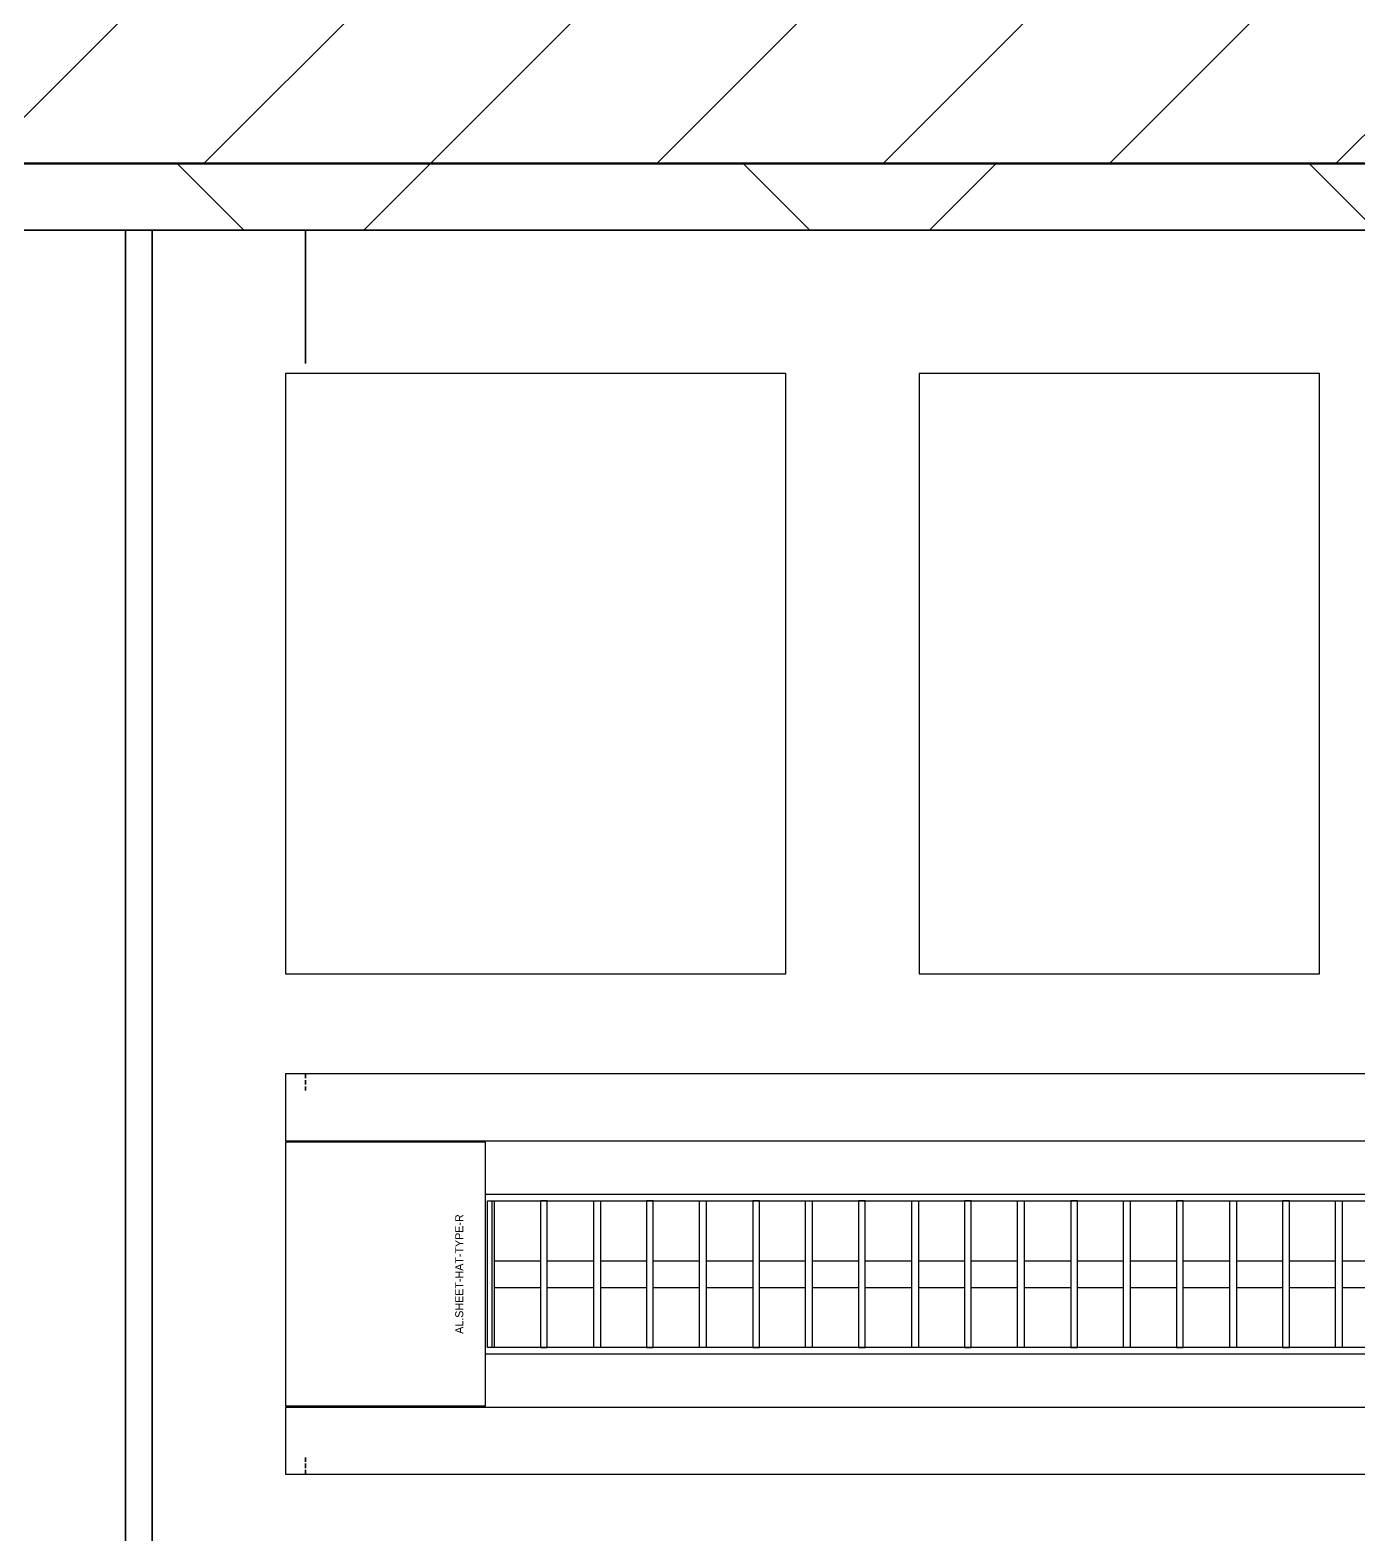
# Model space of a CAD drawing. Header units: millimetres. Extents: x -853228 to -744682, y -17776 to 32484.
# Drawn here: x -832399 to -831403, y 6916 to 8044 of the extents above; entities that cross this region are included whole.
import ezdxf
from ezdxf.enums import TextEntityAlignment as Align
from ezdxf.xclip import XClip

# ---------------------------------------------------------------- set-up
doc = ezdxf.new("R2010")
doc.units = ezdxf.units.MM
doc.header["$XCLIPFRAME"] = 0
doc.linetypes.add('- SOM Dash 1_8_', pattern=[4.7625, 3.175, -1.5875])
for name, color, linetype in [('000 - WIPEOUT', 250, 'Continuous'), ('001 - ASCESSORIES', 251, 'Continuous'), ('008 - LIGHTING', 1, 'Continuous'), ('A04_TUBE SERIES', 2, 'Continuous'), ('A11_ALU.SOLID SHEET', 2, 'Continuous')]:
    doc.layers.add(name, color=color, linetype=linetype)
for name, color, linetype, lineweight in [('A-WALL', 5, 'Continuous', 35), ('A-WALL-FNSH', 2, 'Continuous', 35), ('A-WALL-PATT', 1, 'Continuous', 9), ('I-WALL-E', 2, 'Continuous', 35)]:
    doc.layers.add(name, color=color, linetype=linetype, lineweight=lineweight)

# ---------------------------------------------------------------- blocks, each defined once
blk = doc.blocks.new('*U627')
at = {"color": 1}
blk.add_wipeout([(600, -60), (-600, -60), (-600, 60), (600, 60)], dxfattribs=at).dxf.layer = '000 - WIPEOUT'
at = {"layer": '001 - ASCESSORIES', "color": 0}
blk.add_lwpolyline([(600, -60), (-600, -60), (-600, 60), (600, 60)], close=True, dxfattribs=at)
at = {"layer": '001 - ASCESSORIES'}
for points in [[(-593.5, -55), (-598.5, -55), (-598.5, 55), (-593.5, 55)], [(595, -55), (-595, -55), (-595, 55), (595, 55)], [(-558.8, -55), (-553.8, -55), (-553.8, 55), (-558.8, 55)], [(-514, -55), (-519, -55), (-519, 55), (-514, 55)], [(-479.3, -55), (-474.3, -55), (-474.3, 55), (-479.3, 55)], [(-434.6, -55), (-439.6, -55), (-439.6, 55), (-434.6, 55)], [(-399.8, -55), (-394.8, -55), (-394.8, 55), (-399.8, 55)], [(-355.1, -55), (-360.1, -55), (-360.1, 55), (-355.1, 55)], [(-320.4, -55), (-315.4, -55), (-315.4, 55), (-320.4, 55)], [(-275.6, -55), (-280.6, -55), (-280.6, 55), (-275.6, 55)], [(-240.9, -55), (-235.9, -55), (-235.9, 55), (-240.9, 55)], [(-196.2, -55), (-201.2, -55), (-201.2, 55), (-196.2, 55)], [(-161.4, -55), (-156.4, -55), (-156.4, 55), (-161.4, 55)], [(-116.7, -55), (-121.7, -55), (-121.7, 55), (-116.7, 55)], [(-82, -55), (-77, -55), (-77, 55), (-82, 55)], [(-37.2, -55), (-42.2, -55), (-42.2, 55), (-37.2, 55)], [(-2.5, -55), (2.5, -55), (2.5, 55), (-2.5, 55)], [(42.2, -55), (37.2, -55), (37.2, 55), (42.2, 55)], [(77, -55), (82, -55), (82, 55), (77, 55)], [(121.7, -55), (116.7, -55), (116.7, 55), (121.7, 55)], [(156.4, -55), (161.4, -55), (161.4, 55), (156.4, 55)], [(201.2, -55), (196.2, -55), (196.2, 55), (201.2, 55)], [(235.9, -55), (240.9, -55), (240.9, 55), (235.9, 55)], [(280.6, -55), (275.6, -55), (275.6, 55), (280.6, 55)], [(315.4, -55), (320.4, -55), (320.4, 55), (315.4, 55)], [(360.1, -55), (355.1, -55), (355.1, 55), (360.1, 55)], [(394.8, -55), (399.8, -55), (399.8, 55), (394.8, 55)], [(439.6, -55), (434.6, -55), (434.6, 55), (439.6, 55)], [(474.3, -55), (479.3, -55), (479.3, 55), (474.3, 55)], [(519, -55), (514, -55), (514, 55), (519, 55)], [(553.8, -55), (558.8, -55), (558.8, 55), (553.8, 55)], [(598.5, -55), (593.5, -55), (593.5, 55), (598.5, 55)]]:
    blk.add_lwpolyline(points, close=True, dxfattribs=at)
for points in [[(-593.5, 10), (-558.8, 10)], [(-553.8, 10), (-519, 10)], [(-514, 10), (-479.3, 10)], [(-474.3, 10), (-439.6, 10)], [(-434.6, 10), (-399.8, 10)], [(-394.8, 10), (-360.1, 10)], [(-355.1, 10), (-320.4, 10)], [(-315.4, 10), (-280.6, 10)], [(-275.6, 10), (-240.9, 10)], [(-235.9, 10), (-201.2, 10)], [(-196.2, 10), (-161.4, 10)], [(-156.4, 10), (-121.7, 10)], [(-116.7, 10), (-82, 10)], [(-77, 10), (-42.2, 10)], [(-37.2, 10), (-2.5, 10)], [(2.5, 10), (37.2, 10)], [(42.2, 10), (77, 10)], [(82, 10), (116.7, 10)], [(121.7, 10), (156.4, 10)], [(161.4, 10), (196.2, 10)], [(201.2, 10), (235.9, 10)], [(240.9, 10), (275.6, 10)], [(280.6, 10), (315.4, 10)], [(320.4, 10), (355.1, 10)], [(360.1, 10), (394.8, 10)], [(399.8, 10), (434.6, 10)], [(439.6, 10), (474.3, 10)], [(479.3, 10), (514, 10)], [(519, 10), (553.8, 10)], [(558.8, 10), (593.5, 10)], [(-593.5, -10), (-558.8, -10)], [(-553.8, -10), (-519, -10)], [(-514, -10), (-479.3, -10)], [(-474.3, -10), (-439.6, -10)], [(-434.6, -10), (-399.8, -10)], [(-394.8, -10), (-360.1, -10)], [(-355.1, -10), (-320.4, -10)], [(-315.4, -10), (-280.6, -10)], [(-275.6, -10), (-240.9, -10)], [(-235.9, -10), (-201.2, -10)], [(-196.2, -10), (-161.4, -10)], [(-156.4, -10), (-121.7, -10)], [(-116.7, -10), (-82, -10)], [(-77, -10), (-42.2, -10)], [(-37.2, -10), (-2.5, -10)], [(2.5, -10), (37.2, -10)], [(42.2, -10), (77, -10)], [(82, -10), (116.7, -10)], [(121.7, -10), (156.4, -10)], [(161.4, -10), (196.2, -10)], [(201.2, -10), (235.9, -10)], [(240.9, -10), (275.6, -10)], [(280.6, -10), (315.4, -10)], [(320.4, -10), (355.1, -10)], [(360.1, -10), (394.8, -10)], [(399.8, -10), (434.6, -10)], [(439.6, -10), (474.3, -10)], [(479.3, -10), (514, -10)], [(519, -10), (553.8, -10)], [(558.8, -10), (593.5, -10)]]:
    blk.add_lwpolyline(points, dxfattribs=at)
blk = doc.blocks.new('*U910')
at = {"color": 3}
blk.add_wipeout([(-225, 5150), (225, 5150), (225, 4850), (-225, 4850)], dxfattribs=at).dxf.layer = '000 - WIPEOUT'
at = {"layer": 'A11_ALU.SOLID SHEET', "color": 0, "linetype": 'ByBlock'}
blk.add_lwpolyline([(-225, 4850), (225, 4850), (225, 5150), (-225, 5150)], close=True, dxfattribs=at)
blk = doc.blocks.new('*U919')
at = {"layer": 'A11_ALU.SOLID SHEET', "color": 0}
blk.add_lwpolyline([(150, -98.8), (150, 98.8), (0, 98.8), (0, -98.8)], close=True, dxfattribs=at)
at = {"layer": 'Defpoints', "color": 250}
blk.add_point((0, 0), dxfattribs=at)
blk.add_text('AL.SHEET-HAT-TYPE-R', height=6, rotation=270, dxfattribs=at).set_placement((15, 0), align=Align.BOTTOM_CENTER)
blk = doc.blocks.new('*U922')
at = {"layer": 'Defpoints'}
blk.add_point((0, 0), dxfattribs=at)
blk.add_wipeout([(225, 250), (225, 625), (-225, 625), (-225, 250)]).dxf.layer = '000 - WIPEOUT'
at = {"layer": 'A11_ALU.SOLID SHEET', "color": 0}
blk.add_lwpolyline([(225, 250), (225, 625), (-225, 625), (-225, 250)], close=True, dxfattribs=at)
at = {"layer": 'Defpoints'}
blk.add_point((0, 400), dxfattribs=at)
blk = doc.blocks.new('*U936')
blk.add_attdef('EXTR.OVL-LENGTH_', (-25, -59.1), '', height=5)
blk.add_wipeout([(-25, 0), (25, 0), (25, 2175.7), (-25, 2175.7)]).dxf.layer = '000 - WIPEOUT'
at = {"layer": 'A04_TUBE SERIES', "color": 0}
blk.add_lwpolyline([(-25, 0), (25, 0), (25, 2175.7), (-25, 2175.7)], close=True, dxfattribs=at)
blk = doc.blocks.new('*U937')
blk.add_attdef('EXTR.OVL-LENGTH_', (-25, -59.1), '', height=5)
blk.add_wipeout([(-25, 0), (25, 0), (25, 2175.7), (-25, 2175.7)]).dxf.layer = '000 - WIPEOUT'
at = {"layer": 'A04_TUBE SERIES', "color": 0}
blk.add_lwpolyline([(-25, 0), (25, 0), (25, 2175.7), (-25, 2175.7)], close=True, dxfattribs=at)
blk = doc.blocks.new('*U986')
blk.add_lwpolyline([(-87625, 350), (-76337.6, 350), (-76337.6, 4315), (-87625, 4315)], close=True)
at = {"layer": '001 - ASCESSORIES'}
blk.add_lwpolyline([(-90025, 335), (-87645, 335), (-87645, 4315), (-87625, 4315), (-87625, 315), (-90025, 315)], close=True, dxfattribs=at)
at = {"layer": 'A11_ALU.SOLID SHEET', "color": 1, "rotation": 179.9999999999998}
blk.add_blockref('*U919', (-87375, 3532.5), dxfattribs=at)
at = {"layer": '008 - LIGHTING'}
blk.add_blockref('*U627', (-86775, 3532.5), dxfattribs=at)
at = {"layer": 'A04_TUBE SERIES', "linetype": 'ByBlock'}
for name, p, rotation in [('*U936', (-85349.3, 3657.5), 90), ('*U937', (-85349.3, 3407.5), 89.99999999997452)]:
    blk.add_blockref(name, p, dxfattribs=dict(at, rotation=rotation))
at = {"layer": 'A11_ALU.SOLID SHEET', "linetype": 'ByBlock', "rotation": 90}
blk.add_blockref('*U910', (-81900, 3982.5), dxfattribs=at)
blk.add_blockref('*U922', (-86900, 3982.5), dxfattribs=at)

msp = doc.modelspace()

# ---------------------------------------------------------------- hatches: boundary and pattern name
at = {"layer": 'A-WALL-PATT', "lineweight": 9}
h = msp.add_hatch(dxfattribs=at)
h.set_pattern_fill('FP_2', color=256, style=0, pattern_type=2)
h.set_pattern_definition([(45, (0, 0), (-84.852814, 84.852814), [])])
h.paths.add_polyline_path([(-814007.4, 7944), (-814007.4, 8144), (-842657.4, 8144), (-842657.4, 7944), (-826541.2, 7944), (-826539, 7949), (-826527.9, 7944), (-814073.8, 7944)])

# ---------------------------------------------------------------- linework, layer by layer
at = {"layer": 'A-WALL', "color": 7, "lineweight": 70}
for p, q in [((-826582.4, 7944), (-835612.7, 7944)), ((-835612.7, 7944), (-826582.4, 7944))]:
    msp.add_line(p, q, dxfattribs=at)

# ---------------------------------------------------------------- block references
ref = msp.add_blockref('*U986', (-744682.4, 3579))
XClip(ref).set_block_clipping_path([(-104690.1238047113, -9620.0077451946), (-34092.6543255158, 14393.0014498748)])

# ---------------------------------------------------------------- next in the draw order: hatches: boundary and pattern name
at = {"layer": 'A-WALL-PATT', "lineweight": 9}
h = msp.add_hatch(dxfattribs=at)
h.set_pattern_fill('FP_3', color=256, style=0, pattern_type=2)
h.set_pattern_definition([(45, (0, 0), (-212.13203, 212.13203), []), (135, (0, 0), (-212.13203, -212.13203), [])])
h.paths.add_polyline_path([(-818486.1, 7894), (-817973.3, 7894), (-817973.3, 7944), (-826527.9, 7944), (-826491.6, 7927.8), (-826489.4, 7931.1), (-826482.4, 7934), (-826475.3, 7931.1), (-826472.4, 7924), (-826472.4, 7919.2), (-826414.5, 7894), (-820692.3, 7894)])
h.paths.add_polyline_path([(-826582.4, 7894), (-826526.3, 7894), (-826557.4, 7907.9), (-826541.2, 7944), (-834960.9, 7944), (-834960.9, 7894), (-826621.4, 7894)])

# ---------------------------------------------------------------- next in the draw order: linework, layer by layer
msp.add_spline([(-835882.4, 3579), (-801682.4, 12088.5), (-758836, 27096.5), (-744682.4, 3579)], degree=3)
at = {"layer": 'A-WALL-FNSH', "color": 250}
msp.add_line((-826582.4, 7894), (-834960.9, 7894), dxfattribs=at)
at = {"layer": 'I-WALL-E'}
for p, q in [((-832327.4, 7894), (-832327.4, 3914)), ((-832327.4, 4129), (-832327.4, 7894)), ((-832327.4, 7894), (-832307.4, 7894)), ((-832307.4, 7894), (-832327.4, 7894)), ((-832307.4, 7894), (-832307.4, 4129)), ((-832307.4, 3914), (-832307.4, 7894))]:
    msp.add_line(p, q, dxfattribs=at)
at = {"layer": 'I-WALL-E', "color": 8, "linetype": '- SOM Dash 1_8_'}
for p, q in [((-832192.4, 7894), (-832192.4, 7794)), ((-832192.4, 7794), (-832192.4, 7894)), ((-832192.4, 7261.5), (-832192.4, 7249)), ((-832192.4, 7249), (-832192.4, 7261.5)), ((-832192.4, 6974), (-832192.4, 6961.5)), ((-832192.4, 6961.5), (-832192.4, 6974))]:
    msp.add_line(p, q, dxfattribs=at)

doc.saveas('drawing.dxf')
